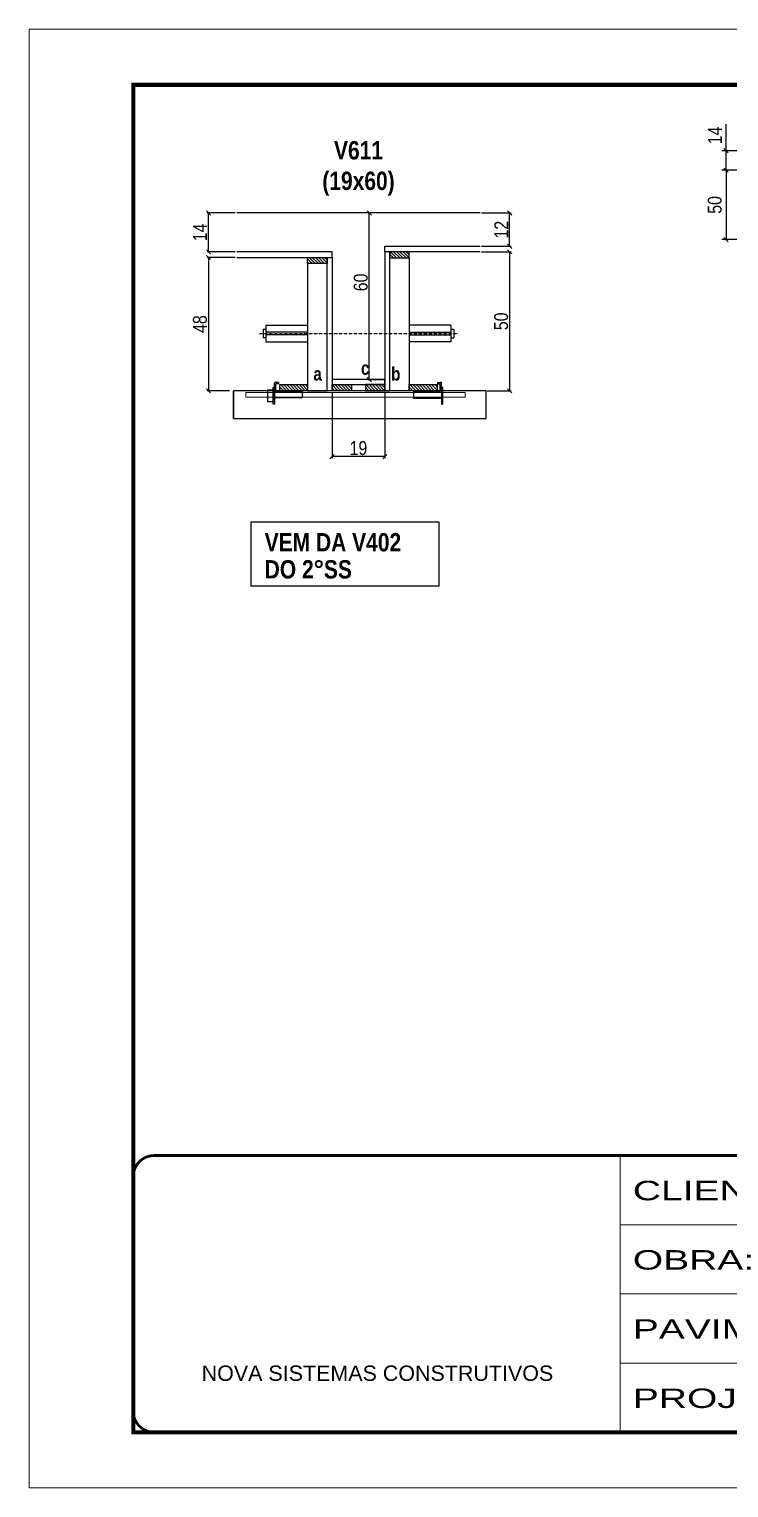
# Model space of a CAD drawing. Extents: x 3309 to 9590, y -2522 to 14608.
# Drawn here: x 3309 to 3813, y 11261 to 12311 of the extents above; entities that cross this region are included whole.
import ezdxf

# ---------------------------------------------------------------- set-up
doc = ezdxf.new("R2010")
doc.units = 0
for name, pattern in [('CONTINUO', [0]), ('DASHED', [0.75, 0.5, -0.25]), ('HIDDEN', [0.375, 0.25, -0.125])]:
    doc.linetypes.add(name, pattern=pattern)
for name, color, linetype in [('barrote', 251, 'Continuous'), ('COTA', 241, 'Continuous'), ('detalhes', 4, 'Continuous'), ('NOMENCLATURA', 7, 'Continuous'), ('Painéis', 200, 'Continuous'), ('presilha', 1, 'Continuous'), ('SARR_2.2x10', 60, 'Continuous'), ('SARR_2.2x7', 40, 'Continuous'), ('SARR_3.5x7', 81, 'Continuous'), ('TENSOR', 3, 'Continuous')]:
    doc.layers.add(name, color=color, linetype=linetype)
for name, color, linetype, lineweight in [('CONCRETO', 251, 'Continuous', 25), ('Folhas', 255, 'Continuous', 9), ('SARRAFO DE PRESSAO', 251, 'DASHED', 9), ('SCO-___-LAJ', 2, 'Continuous', 0)]:
    doc.layers.add(name, color=color, linetype=linetype, lineweight=lineweight)
doc.styles.add('ARIAL', font='arial.ttf')
doc.styles.add('COTA TECNICA', font='techl___.ttf', dxfattribs={"height": 10})
doc.styles.add('COTA TECNICA 2X', font='techl___.ttf', dxfattribs={"height": 10})
doc.styles.add('TECNICA', font='techb___.ttf', dxfattribs={"height": 10})
doc.styles.add('Tecnologia', font='')
doc.styles.get('Tecnologia').set_extended_font_data('Forgotten Futurist')
doc.dimstyles.new('PAINEL', dxfattribs={"dimtxt": 10, "dimasz": 3, "dimexe": 3, "dimexo": 3, "dimgap": 3, "dimtad": 1, "dimdec": 1, "dimzin": 12, "dimdsep": 46, "dimtxsty": 'COTA TECNICA', "dimblk1": 'OBLIQUE', "dimblk2": 'OBLIQUE', "dimsah": 1, "dimcen": 0.9, "dimclrd": 4, "dimclre": 4, "dimclrt": 240, "dimadec": 1, "dimazin": 3, "dimtfac": 1, "dimtdec": 1, "dimtmove": 0, "dimatfit": 3, "dimfxl": 1, "dimtolj": 1, "dimtzin": 12, "dimarcsym": 0})
doc.dimstyles.new('SECAO', dxfattribs={"dimscale": 0.333333, "dimtxt": 5, "dimasz": 9, "dimexe": 3, "dimexo": 3, "dimgap": 3, "dimtad": 1, "dimdec": 1, "dimlfac": 0.5, "dimzin": 12, "dimdsep": 46, "dimtxsty": 'COTA TECNICA 2X', "dimblk1": 'OBLIQUE', "dimblk2": 'OBLIQUE', "dimsah": 1, "dimcen": 0.9, "dimclrd": 4, "dimclre": 4, "dimclrt": 240, "dimadec": 1, "dimazin": 3, "dimtfac": 1, "dimtdec": 1, "dimtmove": 0, "dimatfit": 3, "dimfxl": 1, "dimtolj": 1, "dimtzin": 12, "dimarcsym": 0})
pattern_1 = [(135, (36763.051, -111461.7255), (-1.122532015, -1.122532015), [])]

# ---------------------------------------------------------------- blocks, each defined once
blk = doc.blocks.new('9999999999')
at = {"color": 30, "linetype": 'CONTINUO'}
for p, q in [((98564.6, 34230.2), (98564.6, 34429.4)), ((98564.6, 34379.6), (99584, 34379.6)), ((98564.6, 34329.8), (99488, 34329.8)), ((98564.6, 34280), (99488, 34280))]:
    blk.add_line(p, q, dxfattribs=at)
at = {"color": 30, "linetype": 'CONTINUO', "const_width": 2}
blk.add_lwpolyline([(99584, 34230.2), (99584, 34414.4, 0.414214), (99569, 34429.4), (98229, 34429.4, 0.414214), (98214, 34414.4), (98214, 34245.2, 0.414214), (98229, 34230.2), (99584, 34230.2)], format="xyb", dxfattribs=at)
at = {"layer": 'Folhas'}
blk.add_lwpolyline([(98139, 34190.2), (99624, 34190.2), (99624, 35240.2), (98139, 35240.2)], close=True, dxfattribs=at)
at = {"layer": 'Folhas', "color": 30, "const_width": 3}
blk.add_lwpolyline([(98214, 34230.2), (99584, 34230.2), (99584, 35200.2), (98214, 35200.2)], close=True, dxfattribs=at)
at = {"color": 7, "linetype": 'Continuous', "ltscale": 5, "style": 'ARIAL'}
blk.add_text('NOVA SISTEMAS CONSTRUTIVOS', height=11.059, dxfattribs=at).set_placement((98263.2, 34267.2))
at = {"layer": 'Folhas', "color": 7, "style": 'Tecnologia', "width": 1.5}
for s, p in [('CLIENTE:', (98573.7, 34397.2)), ('OBRA:', (98573.7, 34347.3)), ('PAVIMENTO:', (98573.7, 34297.5)), ('PROJETO:', (98573.7, 34247.7))]:
    blk.add_text(s, height=14, dxfattribs=at).set_placement(p)
blk = doc.blocks.new('_Oblique')
at = {"color": 0, "linetype": 'ByBlock', "lineweight": -2}
blk.add_line((-0.5, -0.5), (0.5, 0.5), dxfattribs=at)
blk = doc.blocks.new('*D129')
at = {"layer": 'COTA', "color": 4, "lineweight": -2, "transparency": 16777216}
for p, q in [((3527.5, 12049.4), (3527.5, 12002)), ((3565.5, 12049.4), (3565.5, 12002)), ((3565.5, 12003), (3527.5, 12003))]:
    blk.add_line(p, q, dxfattribs=at)
at = {"layer": 'Defpoints', "color": 0, "transparency": 16777216}
for p in [(3527.5, 12050.4), (3565.5, 12050.4), (3527.5, 12003)]:
    blk.add_point(p, dxfattribs=at)
at = {"layer": 'COTA', "color": 4, "lineweight": -2, "transparency": 16777216, "xscale": 3, "yscale": 3, "zscale": 3, "rotation": 180}
blk.add_blockref('_Oblique', (3527.5, 12003), dxfattribs=at)
at = {"layer": 'COTA', "color": 4, "lineweight": -2, "transparency": 16777216, "xscale": 3, "yscale": 3, "zscale": 3}
blk.add_blockref('_Oblique', (3565.5, 12003), dxfattribs=at)
at = {"layer": 'COTA', "color": 240, "transparency": 16777216, "insert": (3546.5, 12009.1), "char_height": 10, "attachment_point": 5, "style": 'COTA TECNICA 2X'}
blk.add_mtext('\\A1;19', dxfattribs=at)
blk = doc.blocks.new('PRESILHA METÁLICA 1')
at = {"layer": 'presilha'}
for p, q in [((7.5, 10.6), (7.5, 19.9)), ((12, 21), (8.6, 21)), ((9, 11.6), (9, 18.9)), ((12, 19.5), (9.6, 19.5)), ((12, 21), (12, 19.5)), ((0, 13), (6, 13)), ((0, 13), (0, 0)), ((6, 0), (0, 0)), ((6, 15.5), (7.5, 15.5)), ((6, -2.5), (6, 15.5)), ((6, 13), (6, 0)), ((7.5, 15.5), (7.5, -2.5)), ((37.5, 4.1), (7.5, 4.1)), ((37.5, 11), (9.6, 11)), ((37.5, 11), (37.5, 4.1)), ((7.5, -2.5), (6, -2.5))]:
    blk.add_line(p, q, dxfattribs=at)
for centre, radius, start, end in [((8.6, 19.9), 1.14, 90, 180), ((9.6, 18.9), 0.57, 90, 180), ((9.6, 11.6), 0.57, 180, 270)]:
    blk.add_arc(centre, radius, start, end, dxfattribs=at)
blk = doc.blocks.new('PRESILHA METÁLICA 2')
at = {"layer": 'presilha'}
for p, q in [((-5.2, 23.5), (-5.2, 22)), ((-5.2, 23.5), (-1.9, 23.5)), ((-5.2, 22), (-2.8, 22)), ((-2.2, 14.1), (-2.2, 21.4)), ((0.8, 18), (-0.8, 18)), ((-0.8, 18), (-0.8, 0)), ((-0.8, 14.6), (-0.8, 22.4)), ((0.8, 0), (0.8, 18)), ((-30.8, 13.5), (-30.8, 6.6)), ((-30.8, 13.5), (-2.8, 13.5)), ((-30.8, 6.6), (-0.8, 6.6)), ((-0.8, 0), (0.8, 0))]:
    blk.add_line(p, q, dxfattribs=at)
for centre, radius, start, end in [((-2.8, 21.4), 0.57, 0, 90), ((-1.9, 22.4), 1.14, 0, 90), ((-2.8, 14.1), 0.57, 270, 0)]:
    blk.add_arc(centre, radius, start, end, dxfattribs=at)
blk = doc.blocks.new('*D130')
at = {"layer": 'COTA', "color": 4, "lineweight": -2, "transparency": 16777216}
for p, q in [((3457.8, 12146.4), (3437.5, 12146.4)), ((3438.5, 12146.4), (3438.5, 12050.4)), ((3453.7, 12050.4), (3437.5, 12050.4))]:
    blk.add_line(p, q, dxfattribs=at)
at = {"layer": 'Defpoints', "color": 0, "transparency": 16777216}
for p in [(3458.8, 12146.4), (3438.5, 12050.4), (3454.7, 12050.4)]:
    blk.add_point(p, dxfattribs=at)
at = {"layer": 'COTA', "color": 4, "lineweight": -2, "transparency": 16777216, "xscale": 3, "yscale": 3, "zscale": 3}
for p, rotation in [((3438.5, 12146.4), 90), ((3438.5, 12050.4), 270)]:
    blk.add_blockref('_Oblique', p, dxfattribs=dict(at, rotation=rotation))
at = {"layer": 'COTA', "color": 240, "transparency": 16777216, "insert": (3432.4, 12098.4), "char_height": 10, "attachment_point": 5, "rotation": 90, "style": 'COTA TECNICA 2X'}
blk.add_mtext('\\A1;48', dxfattribs=at)
blk = doc.blocks.new('*D131')
at = {"layer": 'COTA', "color": 4, "lineweight": -2, "transparency": 16777216}
for p, q in [((3635.2, 12150.4), (3656.4, 12150.4)), ((3655.4, 12150.4), (3655.4, 12050.4)), ((3639.3, 12050.4), (3656.4, 12050.4))]:
    blk.add_line(p, q, dxfattribs=at)
at = {"layer": 'Defpoints', "color": 0, "transparency": 16777216}
for p in [(3634.2, 12150.4), (3638.3, 12050.4), (3655.4, 12050.4)]:
    blk.add_point(p, dxfattribs=at)
at = {"layer": 'COTA', "color": 4, "lineweight": -2, "transparency": 16777216, "xscale": 3, "yscale": 3, "zscale": 3}
for p, rotation in [((3655.4, 12150.4), 90), ((3655.4, 12050.4), 270)]:
    blk.add_blockref('_Oblique', p, dxfattribs=dict(at, rotation=rotation))
at = {"layer": 'COTA', "color": 240, "transparency": 16777216, "insert": (3649.3, 12100.4), "char_height": 10, "attachment_point": 5, "rotation": 90, "style": 'COTA TECNICA 2X'}
blk.add_mtext('\\A1;50', dxfattribs=at)
blk = doc.blocks.new('*D132')
at = {"layer": 'COTA', "color": 4, "lineweight": -2, "transparency": 16777216}
for p, q in [((3564.5, 12178.4), (3553.3, 12178.4)), ((3554.3, 12058.4), (3554.3, 12178.4)), ((3564.5, 12058.4), (3553.3, 12058.4))]:
    blk.add_line(p, q, dxfattribs=at)
at = {"layer": 'Defpoints', "color": 0, "transparency": 16777216}
for p in [(3554.3, 12178.4), (3565.5, 12178.4), (3565.5, 12058.4)]:
    blk.add_point(p, dxfattribs=at)
at = {"layer": 'COTA', "color": 4, "lineweight": -2, "transparency": 16777216, "xscale": 3, "yscale": 3, "zscale": 3}
for p, rotation in [((3554.3, 12178.4), 90), ((3554.3, 12058.4), 270)]:
    blk.add_blockref('_Oblique', p, dxfattribs=dict(at, rotation=rotation))
at = {"layer": 'COTA', "color": 240, "transparency": 16777216, "insert": (3548.2, 12128.4), "char_height": 10, "attachment_point": 5, "rotation": 90, "style": 'COTA TECNICA 2X'}
blk.add_mtext('\\A1;60', dxfattribs=at)
blk = doc.blocks.new('*D133')
at = {"layer": 'COTA', "color": 4, "lineweight": -2, "transparency": 16777216}
for p, q in [((3635.2, 12178.4), (3656.4, 12178.4)), ((3655.4, 12154.4), (3655.4, 12178.4)), ((3635.2, 12154.4), (3656.4, 12154.4))]:
    blk.add_line(p, q, dxfattribs=at)
at = {"layer": 'Defpoints', "color": 0, "transparency": 16777216}
for p in [(3634.2, 12178.4), (3655.4, 12178.4), (3634.2, 12154.4)]:
    blk.add_point(p, dxfattribs=at)
at = {"layer": 'COTA', "color": 4, "lineweight": -2, "transparency": 16777216, "xscale": 3, "yscale": 3, "zscale": 3}
for p, rotation in [((3655.4, 12178.4), 90), ((3655.4, 12154.4), 270)]:
    blk.add_blockref('_Oblique', p, dxfattribs=dict(at, rotation=rotation))
at = {"layer": 'COTA', "color": 240, "transparency": 16777216, "insert": (3649.4, 12166.4), "char_height": 10, "attachment_point": 5, "rotation": 90, "style": 'COTA TECNICA 2X'}
blk.add_mtext('\\A1;12', dxfattribs=at)
blk = doc.blocks.new('*D134')
at = {"layer": 'COTA', "color": 4, "lineweight": -2, "transparency": 16777216}
for p, q in [((3457.8, 12178.4), (3437.5, 12178.4)), ((3438.5, 12150.4), (3438.5, 12178.4)), ((3457.8, 12150.4), (3437.5, 12150.4))]:
    blk.add_line(p, q, dxfattribs=at)
at = {"layer": 'Defpoints', "color": 0, "transparency": 16777216}
for p in [(3438.5, 12178.4), (3458.8, 12178.4), (3458.8, 12150.4)]:
    blk.add_point(p, dxfattribs=at)
at = {"layer": 'COTA', "color": 4, "lineweight": -2, "transparency": 16777216, "xscale": 3, "yscale": 3, "zscale": 3}
for p, rotation in [((3438.5, 12178.4), 90), ((3438.5, 12150.4), 270)]:
    blk.add_blockref('_Oblique', p, dxfattribs=dict(at, rotation=rotation))
at = {"layer": 'COTA', "color": 240, "transparency": 16777216, "insert": (3432.4, 12164.4), "char_height": 10, "attachment_point": 5, "rotation": 90, "style": 'COTA TECNICA 2X'}
blk.add_mtext('\\A1;14', dxfattribs=at)
blk = doc.blocks.new('*D159')
at = {"layer": 'COTA', "color": 4, "lineweight": -2, "transparency": 16777216}
for p, q in [((3820.6, 12209.2), (3808.2, 12209.2)), ((3811.2, 12209.2), (3811.2, 12159.2)), ((3820.6, 12159.2), (3808.2, 12159.2))]:
    blk.add_line(p, q, dxfattribs=at)
at = {"layer": 'Defpoints', "color": 0, "transparency": 16777216}
for p in [(3823.6, 12209.2, 0), (3811.2, 12159.2), (3823.6, 12159.2, 0)]:
    blk.add_point(p, dxfattribs=at)
at = {"layer": 'COTA', "color": 4, "lineweight": -2, "transparency": 16777216, "xscale": 3, "yscale": 3, "zscale": 3}
for p, rotation in [((3811.2, 12209.2), 90), ((3811.2, 12159.2), 270)]:
    blk.add_blockref('_Oblique', p, dxfattribs=dict(at, rotation=rotation))
at = {"layer": 'COTA', "color": 240, "transparency": 16777216, "insert": (3803.1, 12184.2), "char_height": 10, "attachment_point": 5, "rotation": 90, "style": 'COTA TECNICA'}
blk.add_mtext('\\A1;50', dxfattribs=at)
blk = doc.blocks.new('*D160')
at = {"layer": 'COTA', "color": 4, "lineweight": -2, "transparency": 16777216}
for p, q in [((3811.2, 12223.2), (3811.2, 12242.3)), ((3820.6, 12223.2), (3808.2, 12223.2)), ((3811.2, 12209.2), (3811.2, 12223.2)), ((3820.6, 12209.2), (3808.2, 12209.2))]:
    blk.add_line(p, q, dxfattribs=at)
at = {"layer": 'Defpoints', "color": 0, "transparency": 16777216}
for p in [(3811.2, 12223.2), (3823.6, 12223.2, 0), (3823.6, 12209.2, 0)]:
    blk.add_point(p, dxfattribs=at)
at = {"layer": 'COTA', "color": 4, "lineweight": -2, "transparency": 16777216, "xscale": 3, "yscale": 3, "zscale": 3}
for p, rotation in [((3811.2, 12223.2), 90), ((3811.2, 12209.2), 270)]:
    blk.add_blockref('_Oblique', p, dxfattribs=dict(at, rotation=rotation))
at = {"layer": 'COTA', "color": 240, "transparency": 16777216, "insert": (3803.2, 12234.2), "char_height": 10, "attachment_point": 5, "rotation": 90, "style": 'COTA TECNICA'}
blk.add_mtext('\\A1;14', dxfattribs=at)

msp = doc.modelspace()

# ---------------------------------------------------------------- hatches: boundary and pattern name
at = {"layer": 'SARR_2.2x10'}
h = msp.add_hatch(dxfattribs=at)
h.set_pattern_fill('ANSI31', color=256, scale=0.5, angle=90)
h.set_pattern_definition([(135, (36683.451, -111461.7255), (-1.122532015, -1.122532015), [])])
h.paths.add_polyline_path([(3489.91, 12054.84), (3489.91, 12050.44), (3509.91, 12050.44), (3509.91, 12054.84)])
h = msp.add_hatch(dxfattribs=at)
h.set_pattern_fill('ANSI31', color=256, scale=0.5, angle=90)
h.set_pattern_definition([(135, (36776.651, -111461.7255), (-1.122532015, -1.122532015), [])])
h.paths.add_polyline_path([(3583.11, 12054.84), (3583.11, 12050.44), (3603.11, 12050.44), (3603.11, 12054.84)])
at = {"layer": 'SARR_2.2x7'}
h = msp.add_hatch(dxfattribs=at)
h.set_pattern_fill('ANSI31', color=256, scale=0.5, angle=90)
h.set_pattern_definition([(135, (36677.451, -111366.1255), (-1.122532015, -1.122532015), [])])
h.paths.add_polyline_path([(3569.11, 12150.44), (3569.11, 12146.04), (3583.11, 12146.04), (3583.11, 12150.44)])
h = msp.add_hatch(dxfattribs=at)
h.set_pattern_fill('ANSI31', color=256, scale=0.5, angle=90)
h.set_pattern_definition([(135, (36697.451, -111370.1255), (-1.122532015, -1.122532015), [])])
h.paths.add_polyline_path([(3523.91, 12146.44), (3523.91, 12142.04), (3509.91, 12142.04), (3509.91, 12146.44)])
h = msp.add_hatch(dxfattribs=at)
h.set_pattern_fill('ANSI31', color=256, scale=0.5, angle=90)
h.set_pattern_definition(pattern_1)
h.paths.add_polyline_path([(3541.51, 12050.44), (3541.51, 12054.84), (3527.51, 12054.84), (3527.51, 12050.44)])
h = msp.add_hatch(dxfattribs=at)
h.set_pattern_fill('ANSI31', color=256, scale=0.5, angle=90)
h.set_pattern_definition(pattern_1)
h.paths.add_polyline_path([(3551.51, 12054.84), (3551.51, 12050.44), (3565.51, 12050.44), (3565.51, 12054.84)])

# ---------------------------------------------------------------- linework, layer by layer
at = {"ltscale": 3}
for p, q in [((3479.91, 12097.62), (3479.91, 12085.62)), ((3479.91, 12097.62), (3509.91, 12097.62)), ((3613.11, 12097.62), (3583.11, 12097.62)), ((3613.11, 12097.62), (3613.11, 12085.62)), ((3477.91, 12094.62), (3477.91, 12088.62)), ((3479.91, 12094.62), (3477.91, 12094.62)), ((3479.91, 12088.62), (3477.91, 12088.62)), ((3509.91, 12092.62), (3479.91, 12092.62)), ((3509.91, 12090.62), (3479.91, 12090.62)), ((3479.91, 12085.62), (3509.91, 12085.62)), ((3583.11, 12092.62), (3613.11, 12092.62)), ((3583.11, 12090.62), (3613.11, 12090.62)), ((3613.11, 12085.62), (3583.11, 12085.62)), ((3615.11, 12094.62), (3613.11, 12094.62)), ((3613.11, 12088.62), (3615.11, 12088.62)), ((3615.11, 12094.62), (3615.11, 12088.62))]:
    msp.add_line(p, q, dxfattribs=at)
at = {"layer": 'barrote'}
msp.add_lwpolyline([(3456.46, 12030.44), (3638.37, 12030.44), (3638.37, 12050.44), (3456.46, 12050.44)], close=True, dxfattribs=at)
at = {"layer": 'CONCRETO', "linetype": 'Continuous'}
msp.add_line((3634.21, 12178.44), (3458.81, 12178.44), dxfattribs=at)
at = {"layer": 'detalhes', "color": 250}
msp.add_line((3456.46, 12030.44), (3456.46, 12050.44), dxfattribs=at)
at = {"layer": 'NOMENCLATURA'}
msp.add_lwpolyline([(3469.13, 11955.99), (3604.28, 11955.99), (3604.28, 11909.72), (3469.13, 11909.72)], close=True, dxfattribs=at)
at = {"layer": 'Painéis', "linetype": 'Continuous', "elevation": 0}
for points in [[(3458.81, 12146.44), (3527.51, 12146.44), (3527.51, 12150.44), (3458.81, 12150.44)], [(3634.21, 12150.44), (3565.51, 12150.44), (3565.51, 12154.44), (3634.21, 12154.44)]]:
    msp.add_lwpolyline(points, dxfattribs=at)
at = {"layer": 'Painéis', "linetype": 'Continuous'}
for points in [[(3569.11, 12050.44), (3569.11, 12150.44), (3565.51, 12150.44), (3565.51, 12050.44)], [(3523.91, 12050.44), (3523.91, 12146.44), (3527.51, 12146.44), (3527.51, 12050.44)], [(3565.51, 12058.44), (3527.51, 12058.44), (3527.51, 12054.84), (3565.51, 12054.84)]]:
    msp.add_lwpolyline(points, close=True, dxfattribs=at)
at = {"layer": 'SARR_2.2x10'}
for points in [[(3489.91, 12054.84), (3509.91, 12054.84), (3509.91, 12050.44), (3489.91, 12050.44)], [(3583.11, 12054.84), (3603.11, 12054.84), (3603.11, 12050.44), (3583.11, 12050.44)]]:
    msp.add_lwpolyline(points, close=True, dxfattribs=at)
at = {"layer": 'SARR_2.2x7', "elevation": 0}
for points in [[(3583.11, 12150.44), (3569.11, 12150.44), (3569.11, 12146.04), (3583.11, 12146.04)], [(3509.91, 12146.44), (3523.91, 12146.44), (3523.91, 12142.04), (3509.91, 12142.04)]]:
    msp.add_lwpolyline(points, close=True, dxfattribs=at)
at = {"layer": 'SARR_2.2x7'}
for points in [[(3527.51, 12054.84), (3541.51, 12054.84), (3541.51, 12050.44), (3527.51, 12050.44)], [(3565.51, 12054.84), (3551.51, 12054.84), (3551.51, 12050.44), (3565.51, 12050.44)]]:
    msp.add_lwpolyline(points, close=True, dxfattribs=at)
at = {"layer": 'SARR_3.5x7'}
for points in [[(3523.91, 12142.04), (3509.91, 12142.04), (3509.91, 12050.44), (3523.91, 12050.44)], [(3569.11, 12146.04), (3583.11, 12146.04), (3583.11, 12050.44), (3569.11, 12050.44)]]:
    msp.add_lwpolyline(points, close=True, dxfattribs=at)
at = {"layer": 'SCO-___-LAJ', "color": 1}
msp.add_lwpolyline([(3465.46, 12049.11), (3623.29, 12049.11), (3623.29, 12045.91), (3465.46, 12045.91)], close=True, dxfattribs=at)
at = {"layer": 'TENSOR', "linetype": 'HIDDEN', "ltscale": 0.5}
msp.add_line((3474.91, 12091.62), (3618.42, 12091.62), dxfattribs=at)

# ---------------------------------------------------------------- block references
at = {"layer": 'presilha', "xscale": 0.6666666666666666, "yscale": 0.6666666666666666, "zscale": 0.6666666666666666}
for name, p in [('PRESILHA METÁLICA 1', (3481.04, 12042.48)), ('PRESILHA METÁLICA 2', (3606.79, 12040.81))]:
    msp.add_blockref(name, p, dxfattribs=at)
at = {"layer": 'SARRAFO DE PRESSAO', "color": 6, "linetype": 'ByBlock'}
msp.add_blockref('9999999999', (-94829.61, -22929.5), dxfattribs=at)

# ---------------------------------------------------------------- texts
at = {"layer": 'detalhes', "style": 'TECNICA'}
for s, p in [('a', (3514.04, 12057.81)), ('c', (3548.33, 12061.92)), ('b', (3570.01, 12057.79))]:
    msp.add_text(s, height=9.6, dxfattribs=at).set_placement(p)
at = {"layer": 'NOMENCLATURA', "style": 'TECNICA'}
for s, p in [('VEM DA V402', (3478.97, 11934.77)), ('DO 2°SS', (3478.97, 11915.3))]:
    msp.add_text(s, height=13.2, dxfattribs=at).set_placement(p)
at = {"layer": 'NOMENCLATURA', "insert": (3546.55, 12230.14), "char_height": 13.2, "attachment_point": 2, "style": 'TECNICA'}
msp.add_mtext_dynamic_manual_height_columns('V611\\P(19x60)', width=300.2766, gutter_width=1, heights=[0], dxfattribs=at)

# ---------------------------------------------------------------- dimensions: what is measured, and where the dimension line sits
at = {"layer": 'COTA'}
for base, p1, p2, dimstyle, picture, middle in [((3811.23, 12223.18), (3823.62, 12209.18, 0), (3823.62, 12223.18, 0), 'PAINEL', '*D160', (3803.15, 12234.24)), ((3811.23, 12159.18), (3823.62, 12209.18, 0), (3823.62, 12159.18, 0), 'PAINEL', '*D159', (3803.12, 12184.18)), ((3438.47, 12178.44), (3458.81, 12150.44), (3458.81, 12178.44), 'SECAO', '*D134', (3432.39, 12164.44)), ((3655.43, 12178.44), (3634.21, 12154.44), (3634.21, 12178.44), 'SECAO', '*D133', (3649.37, 12166.44)), ((3655.43, 12050.44, 0), (3634.21, 12150.44), (3638.33, 12050.44, 0), 'SECAO', '*D131', (3649.32, 12100.44, 0)), ((3438.47, 12050.44, 0), (3458.81, 12146.44), (3454.7, 12050.44, 0), 'SECAO', '*D130', (3432.37, 12098.44, 0))]:
    dim = msp.add_linear_dim(base=base, p1=p1, p2=p2, angle=90, dimstyle=dimstyle, dxfattribs=at)
    dim.commit()
    dim.dimension.update_dxf_attribs({"geometry": picture, "text_midpoint": middle})
for base, p1, p2, angle, picture, middle in [((3554.34, 12178.44), (3565.51, 12058.44), (3565.51, 12178.44), 90, '*D132', (3554.34, 12128.44)), ((3527.51, 12002.97), (3565.51, 12050.44), (3527.51, 12050.44), 180, '*D129', (3546.51, 12002.97))]:
    dim = msp.add_linear_dim(base=base, p1=p1, p2=p2, angle=angle, dimstyle='SECAO', dxfattribs=at)
    dim.commit()
    dim.dimension.update_dxf_attribs({"geometry": picture, "text_midpoint": middle, "dimtype": 160})

doc.saveas('drawing.dxf')
